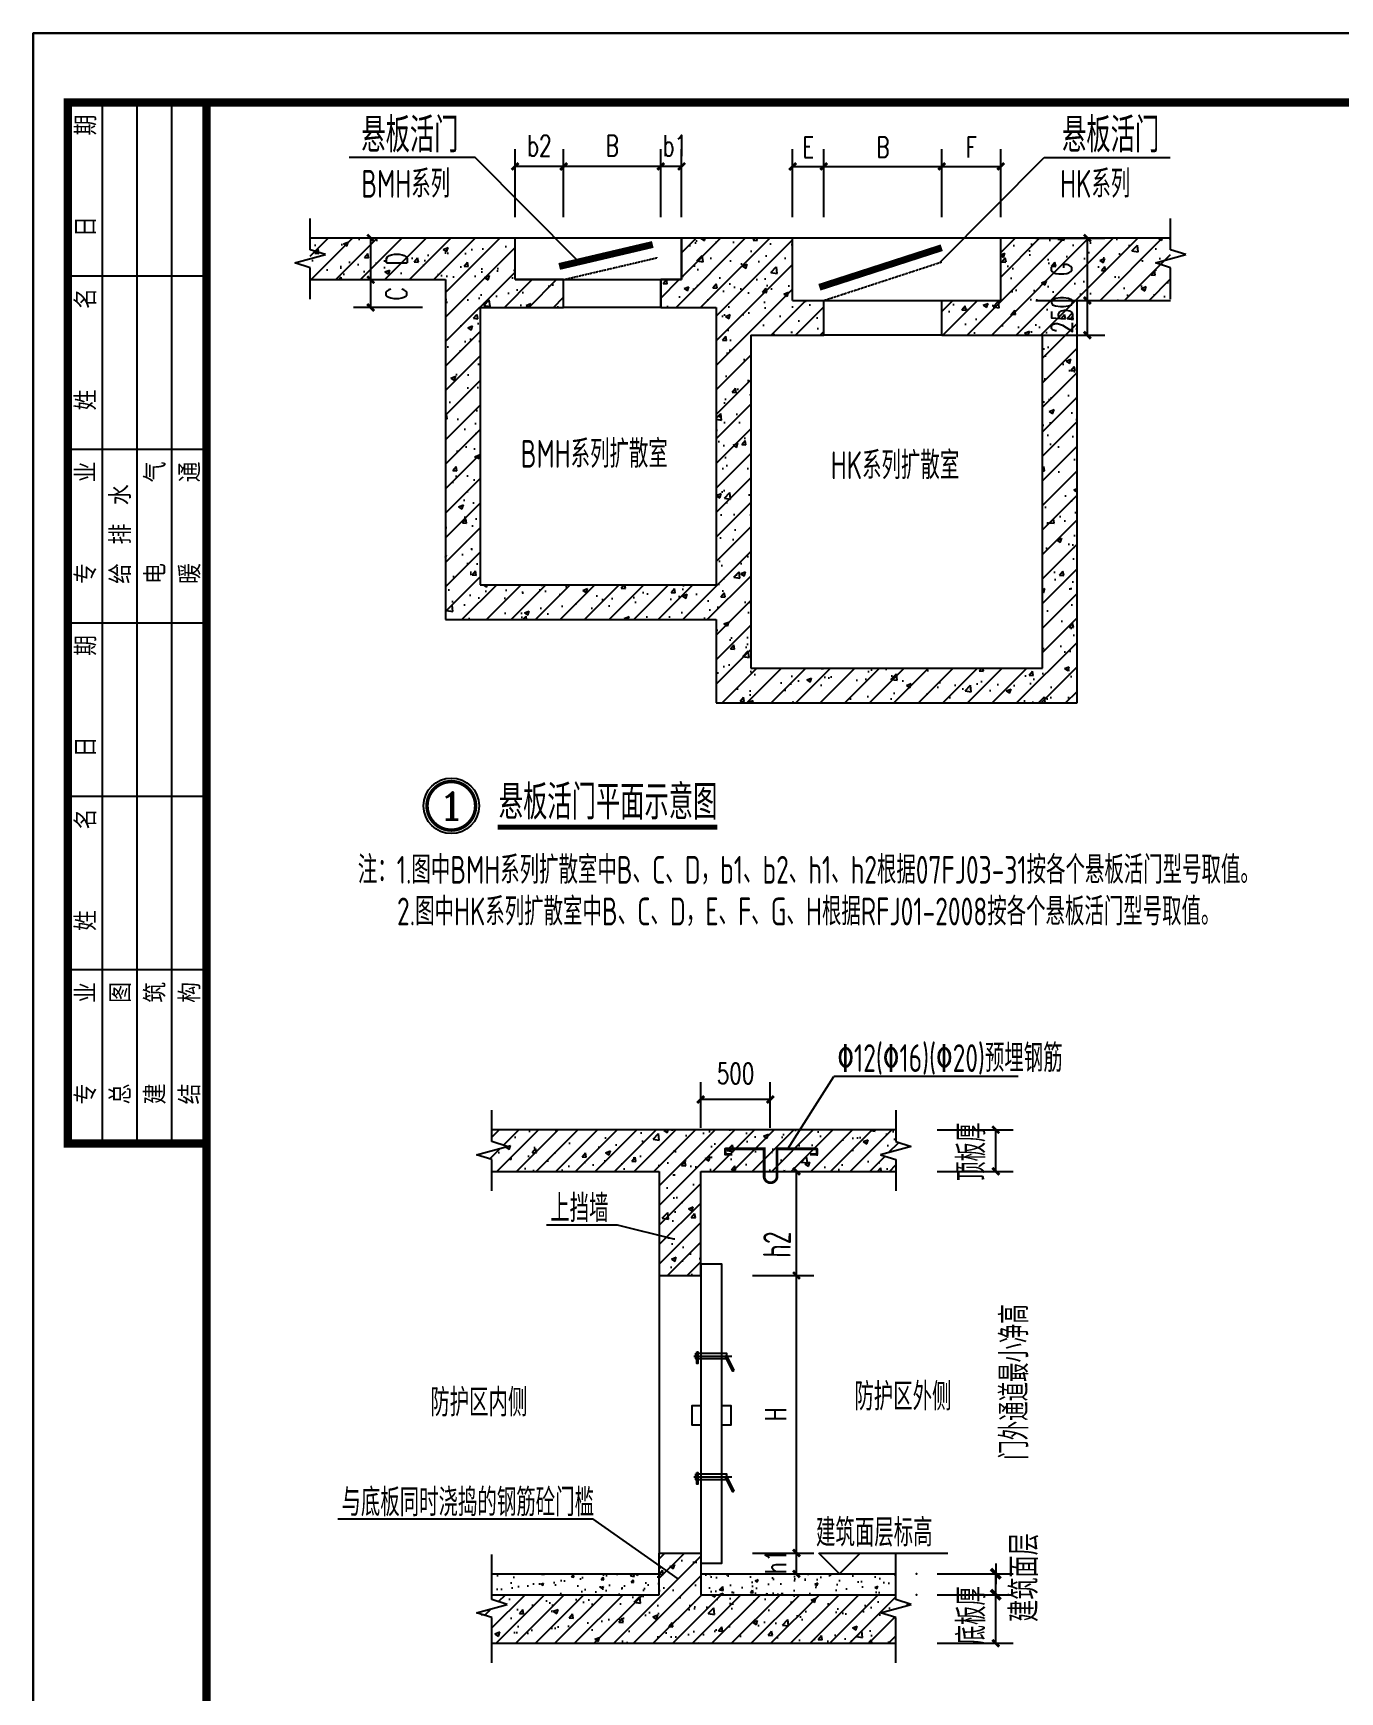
# Model space of a CAD drawing. Extents: x 0 to 2037025, y -2738621 to 0.
# Drawn here: x 958663 to 968078, y -1304707 to -1292756 of the extents above; entities that cross this region are included whole.
import ezdxf
from ezdxf.enums import TextEntityAlignment as Align

# ---------------------------------------------------------------- set-up
doc = ezdxf.new("R2010")
doc.units = 0
doc.header["$LTSCALE"] = 10
doc.header["$MEASUREMENT"] = 0
doc.linetypes.add('DASH', pattern=[0.35, 0.25, -0.1])
for name, color, linetype in [('bh', 8, 'Continuous'), ('OTHER', 7, 'Continuous'), ('PUB_DIM', 3, 'Continuous'), ('PUB_TEXT', 7, 'Continuous'), ('PUB_TITLE', 4, 'Continuous'), ('WALL', 4, 'Continuous'), ('WINDOW', 2, 'Continuous'), ('图框', 142, 'Continuous'), ('填充', 252, 'Continuous'), ('批量导出图层', 1, 'Continuous'), ('文字', 3, 'Continuous'), ('细线', 4, 'Continuous')]:
    doc.layers.add(name, color=color, linetype=linetype)
doc.styles.add('_HZTXT', font='TSSDENG.shx', dxfattribs={"width": 0.8, "bigfont": 'HZTXT.shx'})
doc.styles.add('_TCH_DIM_T3', font='simplex_.ttf', dxfattribs={"width": 0.705882, "bigfont": 'GBCBIG'})
doc.styles.add('_TCH_LABEL', font='COMPLEX', dxfattribs={"bigfont": 'GBCBIG'})
doc.styles.add('DIM_FONT', font='SIMPLEX', dxfattribs={"width": 0.7, "bigfont": 'GBCBIG'})
doc.styles.add('HZTXT', font='txt.shx', dxfattribs={"width": 0.7, "bigfont": 'hztxt.shx'})
doc.styles.add('TSSD_REIN', font='Tssdeng.shx', dxfattribs={"width": 0.7, "bigfont": 'hztxt.shx'})
doc.dimstyles.new('_TCH_ARCH&&50', dxfattribs={"dimtxt": 148.75, "dimasz": 50, "dimexe": 125, "dimexo": 150, "dimgap": 63.125, "dimtad": 1, "dimdec": 0, "dimzin": 0, "dimdsep": 46, "dimtxsty": '_TCH_DIM_T3', "dimblk": 'ARCHTICK', "dimcen": 0.09, "dimclrt": 7, "dimazin": 2, "dimtfac": 1, "dimtdec": 0, "dimtix": 1, "dimtmove": 2, "dimatfit": 3, "dimfxl": 0, "dimtolj": 1, "dimtzin": 0, "dimarcsym": 0})
doc.dimstyles.new('DIMN50', dxfattribs={"dimscale": 0.5, "dimtxt": 300, "dimasz": 100, "dimexe": 250, "dimexo": 300, "dimgap": 150, "dimtad": 1, "dimdec": 0, "dimzin": 0, "dimdsep": 46, "dimtxsty": 'DIM_FONT', "dimblk": 'ARCHTICK', "dimcen": 0.09, "dimclrt": 7, "dimazin": 2, "dimtfac": 1, "dimtdec": 0, "dimtix": 1, "dimtmove": 2, "dimatfit": 3, "dimfxl": 0, "dimtolj": 1, "dimtzin": 0, "dimarcsym": 0})

# ---------------------------------------------------------------- blocks, each defined once
blk = doc.blocks.new('_ArchTick')
at = {"color": 0, "linetype": 'ByBlock', "const_width": 0.4}
blk.add_lwpolyline([(-0.5, -0.5), (0.5, 0.5)], dxfattribs=at)
blk = doc.blocks.new('*D255')
at = {"layer": 'Defpoints', "color": 0, "transparency": 16777216}
for p in [(962485, -1293716), (962485, -1294232), (963185, -1294232)]:
    blk.add_point(p, dxfattribs=at)
at = {"layer": 'PUB_DIM', "color": 0, "lineweight": -2, "transparency": 16777216}
for p, q in [((962485, -1294082), (962485, -1293591)), ((963185, -1294082), (963185, -1293591)), ((963185, -1293716), (962485, -1293716))]:
    blk.add_line(p, q, dxfattribs=at)
at = {"layer": 'PUB_DIM', "color": 0, "lineweight": -2, "transparency": 16777216, "xscale": 50, "yscale": 50, "zscale": 50}
for p, rotation in [((962485, -1293716), 179.999999999981), ((963185, -1293716), 359.999999999981)]:
    blk.add_blockref('_ArchTick', p, dxfattribs=dict(at, rotation=rotation))
at = {"layer": 'PUB_DIM', "color": 7, "transparency": 16777216, "insert": (962835, -1293566), "char_height": 150, "attachment_point": 5, "style": 'DIM_FONT'}
blk.add_mtext('\\A1;B', dxfattribs=at)
blk = doc.blocks.new('*D256')
at = {"layer": 'Defpoints', "color": 0, "transparency": 16777216}
for p in [(962135, -1293716), (962135, -1294232), (962485, -1294232)]:
    blk.add_point(p, dxfattribs=at)
at = {"layer": 'PUB_DIM', "color": 0, "lineweight": -2, "transparency": 16777216}
for p, q in [((962135, -1294082), (962135, -1293591)), ((962485, -1294082), (962485, -1293591)), ((962485, -1293716), (962135, -1293716))]:
    blk.add_line(p, q, dxfattribs=at)
at = {"layer": 'PUB_DIM', "color": 0, "lineweight": -2, "transparency": 16777216, "xscale": 50, "yscale": 50, "zscale": 50}
for p, rotation in [((962135, -1293716), 179.9999999999619), ((962485, -1293716), 359.9999999999619)]:
    blk.add_blockref('_ArchTick', p, dxfattribs=dict(at, rotation=rotation))
at = {"layer": 'PUB_DIM', "color": 7, "transparency": 16777216, "insert": (962310, -1293566), "char_height": 150, "attachment_point": 5, "style": 'DIM_FONT'}
blk.add_mtext('\\A1;b2', dxfattribs=at)
blk = doc.blocks.new('*D245')
at = {"layer": 'Defpoints', "color": 0, "transparency": 16777216}
for p in [(963185, -1293716), (963185, -1294232), (963335, -1294232)]:
    blk.add_point(p, dxfattribs=at)
at = {"layer": 'PUB_DIM', "color": 0, "lineweight": -2, "transparency": 16777216}
for p, q in [((963185, -1294082), (963185, -1293591)), ((963335, -1294082), (963335, -1293591)), ((963335, -1293716), (963185, -1293716))]:
    blk.add_line(p, q, dxfattribs=at)
at = {"layer": 'PUB_DIM', "color": 0, "lineweight": -2, "transparency": 16777216, "xscale": 50, "yscale": 50, "zscale": 50, "rotation": 180}
blk.add_blockref('_ArchTick', (963185, -1293716), dxfattribs=at)
at = {"layer": 'PUB_DIM', "color": 0, "lineweight": -2, "transparency": 16777216, "xscale": 50, "yscale": 50, "zscale": 50}
blk.add_blockref('_ArchTick', (963335, -1293716), dxfattribs=at)
at = {"layer": 'PUB_DIM', "color": 7, "transparency": 16777216, "insert": (963286, -1293566), "char_height": 150, "attachment_point": 5, "style": 'DIM_FONT'}
blk.add_mtext('\\A1;b1', dxfattribs=at)
blk = doc.blocks.new('*D246')
at = {"layer": 'Defpoints', "color": 0, "transparency": 16777216}
for p in [(961095, -1294232), (961617, -1294232), (961617, -1294532)]:
    blk.add_point(p, dxfattribs=at)
at = {"layer": 'PUB_DIM', "color": 0, "lineweight": -2, "transparency": 16777216}
for p, q in [((961467, -1294232), (960970, -1294232)), ((961095, -1294532), (961095, -1294232)), ((961467, -1294532), (960970, -1294532))]:
    blk.add_line(p, q, dxfattribs=at)
at = {"layer": 'PUB_DIM', "color": 0, "lineweight": -2, "transparency": 16777216, "xscale": 50, "yscale": 50, "zscale": 50}
for p, rotation in [((961095, -1294232), 90), ((961095, -1294532), 270)]:
    blk.add_blockref('_ArchTick', p, dxfattribs=dict(at, rotation=rotation))
at = {"layer": 'PUB_DIM', "color": 7, "transparency": 16777216, "insert": (961283, -1294382), "char_height": 150, "attachment_point": 5, "rotation": 90, "style": 'DIM_FONT'}
blk.add_mtext('\\A1;D', dxfattribs=at)
blk = doc.blocks.new('*D247')
at = {"layer": 'Defpoints', "color": 0, "transparency": 16777216}
for p in [(961095, -1294532), (961617, -1294532), (961617, -1294732)]:
    blk.add_point(p, dxfattribs=at)
at = {"layer": 'PUB_DIM', "color": 0, "lineweight": -2, "transparency": 16777216}
for p, q in [((961467, -1294532), (960970, -1294532)), ((961095, -1294732), (961095, -1294532)), ((961467, -1294732), (960970, -1294732))]:
    blk.add_line(p, q, dxfattribs=at)
at = {"layer": 'PUB_DIM', "color": 0, "lineweight": -2, "transparency": 16777216, "xscale": 50, "yscale": 50, "zscale": 50}
for p, rotation in [((961095, -1294532), 90), ((961095, -1294732), 270)]:
    blk.add_blockref('_ArchTick', p, dxfattribs=dict(at, rotation=rotation))
at = {"layer": 'PUB_DIM', "color": 7, "transparency": 16777216, "insert": (961279, -1294634), "char_height": 150, "attachment_point": 5, "rotation": 90, "style": 'DIM_FONT'}
blk.add_mtext('\\A1;C', dxfattribs=at)
blk = doc.blocks.new('*D248')
at = {"layer": 'Defpoints', "color": 0, "transparency": 16777216}
for p in [(965737, -1294232), (966259, -1294232), (965737, -1294682)]:
    blk.add_point(p, dxfattribs=at)
at = {"layer": 'PUB_DIM', "color": 0, "lineweight": -2, "transparency": 16777216}
for p, q in [((965887, -1294232), (966384, -1294232)), ((966259, -1294682), (966259, -1294232)), ((965887, -1294682), (966384, -1294682))]:
    blk.add_line(p, q, dxfattribs=at)
at = {"layer": 'PUB_DIM', "color": 0, "lineweight": -2, "transparency": 16777216, "xscale": 50, "yscale": 50, "zscale": 50}
for p, rotation in [((966259, -1294232), 90), ((966259, -1294682), 270)]:
    blk.add_blockref('_ArchTick', p, dxfattribs=dict(at, rotation=rotation))
at = {"layer": 'PUB_DIM', "color": 7, "transparency": 16777216, "insert": (966072, -1294457), "char_height": 150, "attachment_point": 5, "rotation": 90, "style": 'DIM_FONT'}
blk.add_mtext('\\A1;G', dxfattribs=at)
blk = doc.blocks.new('*D249')
at = {"layer": 'Defpoints', "color": 0, "transparency": 16777216}
for p in [(965737, -1294682), (966259, -1294682), (965737, -1294932)]:
    blk.add_point(p, dxfattribs=at)
at = {"layer": 'PUB_DIM', "color": 0, "lineweight": -2, "transparency": 16777216}
for p, q in [((965887, -1294682), (966384, -1294682)), ((966259, -1294932), (966259, -1294682)), ((965887, -1294932), (966384, -1294932))]:
    blk.add_line(p, q, dxfattribs=at)
at = {"layer": 'PUB_DIM', "color": 0, "lineweight": -2, "transparency": 16777216, "xscale": 50, "yscale": 50, "zscale": 50}
for p, rotation in [((966259, -1294682), 90), ((966259, -1294932), 270)]:
    blk.add_blockref('_ArchTick', p, dxfattribs=dict(at, rotation=rotation))
at = {"layer": 'PUB_DIM', "color": 7, "transparency": 16777216, "insert": (966076, -1294784), "char_height": 150, "attachment_point": 5, "rotation": 90, "style": 'DIM_FONT'}
blk.add_mtext('\\A1;250', dxfattribs=at)
blk = doc.blocks.new('*D289')
at = {"layer": 'Defpoints', "color": 0, "transparency": 16777216}
for p in [(965027, -1300657), (965599, -1300657), (965027, -1300957)]:
    blk.add_point(p, dxfattribs=at)
at = {"layer": 'PUB_DIM', "color": 0, "lineweight": -2, "transparency": 16777216}
for p, q in [((965177, -1300657), (965724, -1300657)), ((965599, -1300957), (965599, -1300657)), ((965177, -1300957), (965724, -1300957))]:
    blk.add_line(p, q, dxfattribs=at)
at = {"layer": 'PUB_DIM', "color": 0, "lineweight": -2, "transparency": 16777216, "xscale": 50, "yscale": 50, "zscale": 50}
for p, rotation in [((965599, -1300657), 90), ((965599, -1300957), 270)]:
    blk.add_blockref('_ArchTick', p, dxfattribs=dict(at, rotation=rotation))
at = {"layer": 'PUB_DIM', "color": 7, "transparency": 16777216, "insert": (965412, -1300817), "char_height": 150, "attachment_point": 5, "rotation": 90, "style": 'DIM_FONT'}
blk.add_mtext('\\A1;\\f??|b0|i0|c0|p54; ', dxfattribs=at)
blk = doc.blocks.new('_DIMX')
blk.add_line((-150, 0), (150, 0))
at = {"const_width": 50}
blk.add_lwpolyline([(-70, -70), (70, 70)], dxfattribs=at)
blk = doc.blocks.new('*D286')
at = {"layer": 'Defpoints', "color": 0, "transparency": 16777216}
for p in [(965027, -1304007), (965599, -1304007), (965027, -1304357)]:
    blk.add_point(p, dxfattribs=at)
at = {"layer": 'PUB_DIM', "color": 0, "lineweight": -2, "transparency": 16777216}
for p, q in [((965177, -1304007), (965724, -1304007)), ((965599, -1304357), (965599, -1304007)), ((965177, -1304357), (965724, -1304357))]:
    blk.add_line(p, q, dxfattribs=at)
at = {"layer": 'PUB_DIM', "color": 0, "lineweight": -2, "transparency": 16777216, "xscale": 50, "yscale": 50, "zscale": 50}
for p, rotation in [((965599, -1304007), 90), ((965599, -1304357), 270)]:
    blk.add_blockref('_ArchTick', p, dxfattribs=dict(at, rotation=rotation))
at = {"layer": 'PUB_DIM', "color": 7, "transparency": 16777216, "insert": (965412, -1304217), "char_height": 150, "attachment_point": 5, "rotation": 90, "style": 'DIM_FONT'}
blk.add_mtext('\\A1;\\f??|b0|i0|c0|p54; ', dxfattribs=at)
blk = doc.blocks.new('*D287')
at = {"layer": 'Defpoints', "color": 0, "transparency": 16777216}
for p in [(963473, -1300439), (963473, -1300794), (963974, -1300794)]:
    blk.add_point(p, dxfattribs=at)
at = {"layer": 'PUB_DIM', "color": 0, "lineweight": -2, "transparency": 16777216}
for p, q in [((963473, -1300644), (963473, -1300314)), ((963974, -1300644), (963974, -1300314)), ((963974, -1300439), (963473, -1300439))]:
    blk.add_line(p, q, dxfattribs=at)
at = {"layer": 'PUB_DIM', "color": 0, "lineweight": -2, "transparency": 16777216, "xscale": 50, "yscale": 50, "zscale": 50, "rotation": 180}
blk.add_blockref('_ArchTick', (963473, -1300439), dxfattribs=at)
at = {"layer": 'PUB_DIM', "color": 0, "lineweight": -2, "transparency": 16777216, "xscale": 50, "yscale": 50, "zscale": 50}
blk.add_blockref('_ArchTick', (963974, -1300439), dxfattribs=at)
at = {"layer": 'PUB_DIM', "color": 7, "transparency": 16777216, "insert": (963724, -1300252), "char_height": 150, "attachment_point": 5, "style": 'DIM_FONT'}
blk.add_mtext('\\A1;500', dxfattribs=at)
blk = doc.blocks.new('*D276')
at = {"layer": 'Defpoints', "color": 0, "transparency": 16777216}
for p in [(963695, -1300957), (964163, -1300957), (963695, -1301707)]:
    blk.add_point(p, dxfattribs=at)
at = {"layer": 'PUB_DIM', "color": 0, "lineweight": -2, "transparency": 16777216}
for p, q in [((963845, -1300957), (964288, -1300957)), ((964163, -1301707), (964163, -1300957)), ((963845, -1301707), (964288, -1301707))]:
    blk.add_line(p, q, dxfattribs=at)
at = {"layer": 'PUB_DIM', "color": 0, "lineweight": -2, "transparency": 16777216, "xscale": 50, "yscale": 50, "zscale": 50}
for p, rotation in [((964163, -1300957), 90), ((964163, -1301707), 270)]:
    blk.add_blockref('_ArchTick', p, dxfattribs=dict(at, rotation=rotation))
blk = doc.blocks.new('*D272')
at = {"layer": 'Defpoints', "color": 0, "transparency": 16777216}
for p in [(963695, -1303707), (964163, -1303707), (963695, -1303857)]:
    blk.add_point(p, dxfattribs=at)
at = {"layer": 'PUB_DIM', "color": 0, "lineweight": -2, "transparency": 16777216}
for p, q in [((963845, -1303707), (964288, -1303707)), ((964163, -1303857), (964163, -1303707)), ((963845, -1303857), (964288, -1303857))]:
    blk.add_line(p, q, dxfattribs=at)
at = {"layer": 'PUB_DIM', "color": 0, "lineweight": -2, "transparency": 16777216, "xscale": 50, "yscale": 50, "zscale": 50}
for p, rotation in [((964163, -1303707), 90), ((964163, -1303857), 270)]:
    blk.add_blockref('_ArchTick', p, dxfattribs=dict(at, rotation=rotation))
at = {"layer": 'PUB_DIM', "color": 7, "transparency": 16777216, "insert": (964013, -1303769), "char_height": 150, "attachment_point": 5, "rotation": 90, "style": 'DIM_FONT'}
blk.add_mtext('\\A1;h1', dxfattribs=at)
blk = doc.blocks.new('*D273')
at = {"layer": 'Defpoints', "color": 0, "transparency": 16777216}
for p in [(963695, -1301707), (964163, -1301707), (963695, -1303707)]:
    blk.add_point(p, dxfattribs=at)
at = {"layer": 'PUB_DIM', "color": 0, "lineweight": -2, "transparency": 16777216}
for p, q in [((963845, -1301707), (964288, -1301707)), ((964163, -1303707), (964163, -1301707)), ((963845, -1303707), (964288, -1303707))]:
    blk.add_line(p, q, dxfattribs=at)
at = {"layer": 'PUB_DIM', "color": 0, "lineweight": -2, "transparency": 16777216, "xscale": 50, "yscale": 50, "zscale": 50}
for p, rotation in [((964163, -1301707), 90), ((964163, -1303707), 270)]:
    blk.add_blockref('_ArchTick', p, dxfattribs=dict(at, rotation=rotation))
at = {"layer": 'PUB_DIM', "color": 7, "transparency": 16777216, "insert": (964013, -1302707), "char_height": 150, "attachment_point": 5, "rotation": 90, "style": 'DIM_FONT'}
blk.add_mtext('\\A1;H', dxfattribs=at)
blk = doc.blocks.new('图框A2')
at = {"layer": '图框'}
for p, q in [((1000, 26000), (1000, 41000)), ((1500, 26000), (1500, 41000)), ((2000, 26000), (2000, 41000)), ((2500, 38500), (500, 38500)), ((2500, 36000), (500, 36000)), ((2500, 33500), (500, 33500)), ((2500, 31000), (500, 31000)), ((2500, 28500), (500, 28500))]:
    blk.add_line(p, q, dxfattribs=at)
blk.add_lwpolyline([(0, 0), (59400, 0), (59400, 42000), (0, 42000)], close=True, dxfattribs=at)
at = {"layer": '图框', "const_width": 120}
blk.add_lwpolyline([(2500, 41000), (500, 41000), (500, 26000), (2500, 26000)], dxfattribs=at)
blk.add_lwpolyline([(2500, 1000), (58400, 1000), (58400, 41000), (2500, 41000)], close=True, dxfattribs=at)
at = {"layer": '图框', "style": 'HZTXT'}
for s, p in [('日    期', (911, 39064)), ('姓    名', (911, 36564)), ('专    业', (911, 34064)), ('电    气', (1911, 34064)), ('暖    通', (2411, 34064)), ('给 排 水', (1411, 34064)), ('日    期', (911, 31564)), ('姓    名', (911, 29064)), ('专    业', (911, 26564)), ('总    图', (1411, 26564)), ('建    筑', (1911, 26564)), ('结    构', (2411, 26564))]:
    blk.add_text(s, height=300, rotation=90, dxfattribs=at).set_placement(p)
blk = doc.blocks.new('*D355')
at = {"layer": 'Defpoints', "color": 0, "transparency": 16777216}
for p in [(964360, -1293716), (964135, -1294232), (964360, -1294232)]:
    blk.add_point(p, dxfattribs=at)
at = {"layer": 'PUB_DIM', "color": 0, "lineweight": -2, "transparency": 16777216}
for p, q in [((964135, -1294082), (964135, -1293591)), ((964360, -1294082), (964360, -1293591)), ((964135, -1293716), (964360, -1293716))]:
    blk.add_line(p, q, dxfattribs=at)
at = {"layer": 'PUB_DIM', "color": 0, "lineweight": -2, "transparency": 16777216, "xscale": 50, "yscale": 50, "zscale": 50, "rotation": 180}
blk.add_blockref('_ArchTick', (964135, -1293716), dxfattribs=at)
at = {"layer": 'PUB_DIM', "color": 0, "lineweight": -2, "transparency": 16777216, "xscale": 50, "yscale": 50, "zscale": 50}
blk.add_blockref('_ArchTick', (964360, -1293716), dxfattribs=at)
at = {"layer": 'PUB_DIM', "color": 7, "transparency": 16777216, "insert": (964247, -1293577), "char_height": 148.8, "attachment_point": 5, "style": '_TCH_DIM_T3'}
blk.add_mtext('\\A1;E', dxfattribs=at)
blk = doc.blocks.new('*D356')
at = {"layer": 'Defpoints', "color": 0, "transparency": 16777216}
for p in [(965210, -1293716), (964360, -1294232), (965210, -1294232)]:
    blk.add_point(p, dxfattribs=at)
at = {"layer": 'PUB_DIM', "color": 0, "lineweight": -2, "transparency": 16777216}
for p, q in [((964360, -1294082), (964360, -1293591)), ((965210, -1294082), (965210, -1293591)), ((964360, -1293716), (965210, -1293716))]:
    blk.add_line(p, q, dxfattribs=at)
at = {"layer": 'PUB_DIM', "color": 0, "lineweight": -2, "transparency": 16777216, "xscale": 50, "yscale": 50, "zscale": 50, "rotation": 180}
blk.add_blockref('_ArchTick', (964360, -1293716), dxfattribs=at)
at = {"layer": 'PUB_DIM', "color": 0, "lineweight": -2, "transparency": 16777216, "xscale": 50, "yscale": 50, "zscale": 50}
blk.add_blockref('_ArchTick', (965210, -1293716), dxfattribs=at)
at = {"layer": 'PUB_DIM', "color": 7, "transparency": 16777216, "insert": (964785, -1293577), "char_height": 148.8, "attachment_point": 5, "style": '_TCH_DIM_T3'}
blk.add_mtext('\\A1;B', dxfattribs=at)
blk = doc.blocks.new('*D357')
at = {"layer": 'Defpoints', "color": 0, "transparency": 16777216}
for p in [(965635, -1293716), (965210, -1294232), (965635, -1294232)]:
    blk.add_point(p, dxfattribs=at)
at = {"layer": 'PUB_DIM', "color": 0, "lineweight": -2, "transparency": 16777216}
for p, q in [((965210, -1294082), (965210, -1293591)), ((965635, -1294082), (965635, -1293591)), ((965210, -1293716), (965635, -1293716))]:
    blk.add_line(p, q, dxfattribs=at)
at = {"layer": 'PUB_DIM', "color": 0, "lineweight": -2, "transparency": 16777216, "xscale": 50, "yscale": 50, "zscale": 50, "rotation": 180}
blk.add_blockref('_ArchTick', (965210, -1293716), dxfattribs=at)
at = {"layer": 'PUB_DIM', "color": 0, "lineweight": -2, "transparency": 16777216, "xscale": 50, "yscale": 50, "zscale": 50}
blk.add_blockref('_ArchTick', (965635, -1293716), dxfattribs=at)
at = {"layer": 'PUB_DIM', "color": 7, "transparency": 16777216, "insert": (965422, -1293578), "char_height": 148.8, "attachment_point": 5, "style": '_TCH_DIM_T3'}
blk.add_mtext('\\A1;F', dxfattribs=at)

msp = doc.modelspace()

# ---------------------------------------------------------------- hatches: boundary and pattern name
at = {"layer": 'bh'}
h = msp.add_hatch(dxfattribs=at)
h.set_pattern_fill('钢筋混凝土', color=256, scale=50, style=0)
h.set_pattern_definition([(45, (835386.27, -1441378.98), (-88.38835, 88.38835), []), (50, (835386.27, -1441378.98), (358.6301, -31.37607), [37.5, -412.5]), (355, (835386.27, -1441378.98), (-69.3757, 376.0961), [30, -330]), (100.4514, (835416.16, -1441381.6), (289.2547, 344.7198), [31.8701, -350.57106]), (46.1842, (835386.27, -1441278.98), (533.6205, -82.7595), [56.25, -618.75]), (96.6356, (835430.74, -1441285.87), (467.3314, 487.059), [47.8051, -525.8565]), (351.1842, (835386.27, -1441279), (467.331, 487.0593), [45, -495]), (21, (835436.27, -1441303.98), (298.45353, -201.30945), [37.5, -412.5]), (326, (835436.27, -1441303.98), (121.6577, 362.575), [30, -330]), (71.4514, (835461.14, -1441320.75), (420.1113, 161.26525), [31.8701, -350.57106]), (37.5, (835386.27, -1441378.98), (6.07993, 166.44693), [0, -326, 0, -335, 0, -331.25]), (7.5, (835386.27, -1441378.98), (131.53477, 197.20586), [0, -191, 0, -318.5, 0, -126.25]), (327.5, (835274.77, -1441378.98), (266.91122, -11.27744), [0, -125, 0, -390, 0, -517.5]), (317.5, (835224.77, -1441378.98), (291.59308, 50.0525), [0, -162.5, 0, -259, 0, -367.5])])
h.paths.add_polyline_path([(964359.7, -1294681.5), (964134.7, -1294681.5), (964134.7, -1294231.5), (963334.7, -1294231.5), (963334.7, -1294531.5), (963184.7, -1294531.5), (963184.7, -1294731.5), (963334.7, -1294731.5), (963584.7, -1294731.5), (963584.7, -1296731.5), (961884.7, -1296731.5), (961884.7, -1294731.5), (962484.7, -1294731.5), (962484.7, -1294531.5), (962134.7, -1294531.5), (962134.7, -1294231.5), (960659.2, -1294231.5), (960659.2, -1294531.5), (961634.7, -1294531.5), (961634.7, -1296981.5), (963584.7, -1296981.5), (963584.7, -1297581.5), (966184.7, -1297581.5), (966184.7, -1294681.5), (966859, -1294681.5), (966859, -1294231.5), (965634.7, -1294231.5), (965634.7, -1294681.5), (965209.7, -1294681.5), (965209.7, -1294931.5), (965934.7, -1294931.5), (965934.7, -1297331.5), (963834.7, -1297331.5), (963834.7, -1294931.5), (964359.7, -1294931.5)])
h = msp.add_hatch(dxfattribs=at)
h.set_pattern_fill('AN31C', color=256, scale=500, style=0)
h.set_pattern_definition([(45, (987954.57, -1289007.2), (-70.71068, 70.71068), []), (50, (987954.57, -1289007.2), (358.63, -31.376), [37.5, -412.5]), (355, (987954.57, -1289007.2), (-69.3757, 376.096), [30, -330]), (100.4514, (987984.45, -1289009.8), (289.2547, 344.7198), [31.87, -350.571]), (46.1842, (987954.57, -1288907.2), (533.6205, -82.7595), [56.25, -618.75]), (96.6356, (987999.04, -1288914.1), (467.331, 487.059), [47.805, -525.8565]), (351.1842, (987954.57, -1288907.2), (467.331, 487.059), [45, -495]), (21, (988004.57, -1288932.2), (298.4535, -201.3094), [37.5, -412.5]), (326, (988004.57, -1288932.2), (121.6577, 362.575), [30, -330]), (71.4514, (988029.44, -1288948.98), (420.1113, 161.2652), [31.87, -350.571]), (37.5, (987954.57, -1289007.2), (6.07993, 166.4469), [0, -326, 0, -335, 0, -331.25]), (7.5, (987954.57, -1289007.2), (131.5348, 197.2059), [0, -191, 0, -318.5, 0, -126.25]), (327.5, (987843.07, -1289007.2), (266.9112, -11.27744), [0, -125, 0, -390, 0, -517.5]), (317.5, (987793.07, -1289007.2), (291.593, 50.0525), [0, -162.5, 0, -259, 0, -367.5])])
h.paths.add_polyline_path([(963929.9, -1300794.5), (963653.9, -1300794.5, 0.4142136), (963649.9, -1300798.5), (963649.9, -1300834.8), (963653.9, -1300834.8, -0.4142136), (963649.9, -1300830.8), (963649.9, -1300794.5), (963929.9, -1300794.5), (963929.9, -1300956.8), (964023.3, -1300956.8), (964023.3, -1300794.5), (964310.1, -1300794.5), (964310.1, -1300834.8), (964306.1, -1300834.8, 0.4142136), (964310.1, -1300830.8), (964310.1, -1300798.5, 0.4142136), (964306.1, -1300794.5), (964023.3, -1300794.5), (964023.3, -1300956.8), (964879.1, -1300956.8), (964879.1, -1300871.8), (964769.1, -1300836.8), (964989.1, -1300776.8), (964879.1, -1300741.8), (964879.1, -1300656.8), (961967.7, -1300656.8), (961967.7, -1300741.8), (962077.7, -1300776.8), (961857.7, -1300836.8), (961967.7, -1300871.8), (961967.7, -1300956.8), (963173.2, -1300956.8), (963173.2, -1301702.8, 0.4142136), (963177.2, -1301706.8), (963473.3, -1301706.8), (963473.3, -1300956.8), (963929.9, -1300956.8)])
h.paths.add_polyline_path([(964879.1, -1304171.8), (964769.1, -1304136.8), (964989.1, -1304076.8), (964879.1, -1304041.8), (964879.1, -1304006.8), (963473.3, -1304006.8), (963473.3, -1303706.8), (963173.2, -1303706.8), (963173.2, -1304006.8), (961967.7, -1304006.8), (961967.7, -1304041.8), (962077.7, -1304076.8), (961857.7, -1304136.8), (961967.7, -1304171.8), (961967.7, -1304356.8), (964879.1, -1304356.8)])
h = msp.add_hatch(dxfattribs=at)
h.set_pattern_fill('AN33C', color=256, scale=300, style=0)
h.set_pattern_definition([(50, (987954.57, -1289007.2), (215.1781, -18.8256), [22.5, -247.5]), (355, (987954.57, -1289007.2), (-41.6254, 225.6576), [18, -198]), (100.4514, (987972.5, -1289008.77), (173.5528, 206.8319), [19.122, -210.3426]), (46.1842, (987954.57, -1288947.2), (320.1723, -49.6557), [33.75, -371.25]), (96.6356, (987981.25, -1288951.34), (280.3988, 292.2354), [28.683, -315.514]), (351.1842, (987954.57, -1288947.2), (280.3986, 292.2356), [27, -297]), (21, (987984.57, -1288962.2), (179.0721, -120.7857), [22.5, -247.5]), (326, (987984.57, -1288962.2), (72.9946, 217.545), [18, -198]), (71.4514, (987999.5, -1288972.27), (252.0668, 96.7591), [19.122, -210.3426]), (37.5, (987954.57, -1289007.2), (3.64796, 99.86816), [0, -195.6, 0, -201, 0, -198.75]), (7.5, (987954.57, -1289007.2), (78.92086, 118.3235), [0, -114.6, 0, -191.1, 0, -75.75]), (327.5, (987887.67, -1289007.2), (160.14673, -6.76646), [0, -75, 0, -234, 0, -310.5]), (317.5, (987857.67, -1289007.2), (174.95585, 30.0315), [0, -97.5, 0, -155.4, 0, -220.5])])
h.paths.add_polyline_path([(961967.7, -1303856.8), (961967.7, -1304006.8), (963173.2, -1304006.8), (963173.2, -1303856.8)])
h.paths.add_polyline_path([(964879.1, -1304006.8), (964879.1, -1303856.8), (963473.3, -1303856.8), (963473.3, -1304006.8)])

# ---------------------------------------------------------------- linework, layer by layer
at = {"layer": 'OTHER'}
for p, q in [((960659.2, -1294316.5), (960659.2, -1294091.5)), ((966859, -1294316.5), (966859, -1294091.5)), ((960549.2, -1294411.5), (960769.2, -1294351.5)), ((960659.2, -1294446.5), (960549.2, -1294411.5)), ((960769.2, -1294351.5), (960659.2, -1294316.5)), ((966749, -1294411.5), (966969, -1294351.5)), ((966859, -1294446.5), (966749, -1294411.5)), ((966969, -1294351.5), (966859, -1294316.5)), ((960659.2, -1294671.5), (960659.2, -1294446.5)), ((966859, -1294671.5), (966859, -1294446.5)), ((961967.7, -1300741.8, 700), (961967.7, -1300516.8, 700)), ((964879.1, -1300516.8, 700), (964879.1, -1300741.8, 700)), ((962077.7, -1300776.8, 700), (961967.7, -1300741.8, 700)), ((964879.1, -1300741.8, 700), (964989.1, -1300776.8, 700)), ((961857.7, -1300836.8, 700), (962077.7, -1300776.8, 700)), ((961967.7, -1300871.8, 700), (961857.7, -1300836.8, 700)), ((961967.7, -1301096.8, 700), (961967.7, -1300871.8, 700)), ((964989.1, -1300776.8, 700), (964769.1, -1300836.8, 700)), ((964769.1, -1300836.8, 700), (964879.1, -1300871.8, 700)), ((964879.1, -1300871.8, 700), (964879.1, -1301096.8, 700)), ((963173.2, -1301706.8, 700), (963173.2, -1303706.8, 700)), ((963423.2, -1302287.7), (963696, -1302287.7)), ((963423.2, -1303157.4), (963696, -1303157.4)), ((961967.7, -1304041.8, 700), (961967.7, -1303716.8, 700)), ((964879.1, -1304041.8, 700), (964879.1, -1303716.8, 700)), ((961967.7, -1303856.8, 700), (963173.2, -1303856.8, 700)), ((963473.3, -1303856.8, 700), (964879.1, -1303856.8, 700)), ((961857.7, -1304136.8, 700), (962077.7, -1304076.8, 700)), ((962077.7, -1304076.8, 700), (961967.7, -1304041.8, 700)), ((964769.1, -1304136.8, 700), (964989.1, -1304076.8, 700)), ((964989.1, -1304076.8, 700), (964879.1, -1304041.8, 700)), ((961967.7, -1304171.8, 700), (961857.7, -1304136.8, 700)), ((961967.7, -1304496.8, 700), (961967.7, -1304171.8, 700)), ((964879.1, -1304171.8, 700), (964769.1, -1304136.8, 700)), ((964879.1, -1304496.8, 700), (964879.1, -1304171.8, 700))]:
    msp.add_line(p, q, dxfattribs=at)
at = {"layer": 'OTHER', "elevation": 700}
msp.add_lwpolyline([(963474.4, -1301625.7), (963474.4, -1303779.1), (963624.4, -1303779.1), (963624.4, -1301625.7)], close=True, dxfattribs=at)
at = {"layer": 'OTHER'}
for points in [[(963437, -1302267.6), (963658, -1302267.6), (963658, -1302308.5), (963437, -1302308.5)], [(963446, -1302256.3), (963451.5, -1302256.3), (963451.5, -1302341.2), (963446, -1302341.2)], [(963711.8, -1302391), (963703.3, -1302395.2), (963649.6, -1302287.7), (963658.1, -1302283.5)], [(963437, -1303137.3), (963658, -1303137.3), (963658, -1303178.2), (963437, -1303178.2)], [(963446, -1303126), (963451.5, -1303126), (963451.5, -1303210.9), (963446, -1303210.9)], [(963711.8, -1303260.7), (963703.3, -1303265), (963649.6, -1303157.4), (963658.1, -1303153.2)]]:
    msp.add_lwpolyline(points, close=True, dxfattribs=at)
for points in [[(963474.4, -1302786), (963410.1, -1302786), (963410.1, -1302644.5), (963474.4, -1302644.5)], [(963624.4, -1302644.5), (963690.6, -1302644.5), (963690.6, -1302786), (963624.4, -1302786)]]:
    msp.add_lwpolyline(points, dxfattribs=at)
at = {"layer": 'PUB_DIM'}
for p, q in [((964472.9, -1303856.8), (964322.9, -1303706.8)), ((964322.9, -1303706.8), (964622.9, -1303706.8)), ((964472.9, -1303706.8), (965252.9, -1303706.8)), ((964622.9, -1303706.8), (964472.9, -1303856.8)), ((965176.6, -1303856.8, 700), (965723.8, -1303856.8, 700)), ((965598.8, -1303856.3, 700), (965598.8, -1303855.8, 700)), ((965598.8, -1304006.8, 700), (965598.8, -1303856.8, 700)), ((965598.8, -1304006.8, 700), (965598.8, -1303856.8, 700)), ((965176.6, -1304006.8, 700), (965723.8, -1304006.8, 700)), ((965598.8, -1304007.3, 700), (965598.8, -1304007.8, 700))]:
    msp.add_line(p, q, dxfattribs=at)
at = {"layer": 'PUB_DIM', "const_width": 25}
msp.add_lwpolyline([(961850.8, -1298323, 1), (961500.8, -1298323, 1)], format="xyb", close=True, dxfattribs=at)
at = {"layer": 'PUB_DIM'}
msp.add_circle((961675.8, -1298323), 200, dxfattribs=at)
for p in [(965026.6, -1303856.8, 0), (965598.8, -1303856.8, 700), (965026.6, -1304006.8)]:
    msp.add_point(p, dxfattribs=at)
at = {"layer": 'PUB_TITLE'}
msp.add_lwpolyline([(958662.7, -1313755.8), (988362.7, -1313755.8), (988362.7, -1292755.8), (958662.7, -1292755.8)], close=True, dxfattribs=at)
at = {"layer": 'PUB_TITLE', "const_width": 50}
msp.add_lwpolyline([(959912.7, -1313255.8), (987862.7, -1313255.8), (987862.7, -1293255.8), (959912.7, -1293255.8)], close=True, dxfattribs=at)
at = {"layer": 'WALL'}
for p, q in [((960659.2, -1294231.5), (962134.7, -1294231.5)), ((962134.7, -1294531.5), (962134.7, -1294231.5)), ((963334.7, -1294531.5), (963334.7, -1294231.5)), ((963334.7, -1294231.5), (963334.7, -1294531.5)), ((963334.7, -1294231.5), (964134.7, -1294231.5)), ((964134.7, -1294681.5), (964134.7, -1294231.5)), ((965634.7, -1294231.5), (966859, -1294231.5)), ((965634.7, -1294681.5), (965634.7, -1294231.5)), ((960659.2, -1294531.5), (961634.7, -1294531.5)), ((961634.7, -1294531.5), (961634.7, -1296981.5)), ((962134.7, -1294531.5), (962484.7, -1294531.5)), ((962484.7, -1294531.5), (962134.7, -1294531.5)), ((962484.7, -1294731.5), (962484.7, -1294531.5)), ((962484.7, -1294731.5), (962484.7, -1294531.5)), ((963184.7, -1294731.5), (963184.7, -1294531.5)), ((963334.7, -1294531.5), (963184.7, -1294531.5)), ((963184.7, -1294531.5), (963184.7, -1294731.5)), ((963184.7, -1294531.5), (963334.7, -1294531.5)), ((961884.7, -1294731.5), (961884.7, -1296731.5)), ((961884.7, -1294731.5), (962484.7, -1294731.5)), ((962134.7, -1294731.5), (962484.7, -1294731.5)), ((962134.7, -1294731.5), (962484.7, -1294731.5)), ((963184.7, -1294731.5), (963334.7, -1294731.5)), ((963184.7, -1294731.5), (963334.7, -1294731.5)), ((963334.7, -1294731.5), (963584.7, -1294731.5)), ((963584.7, -1294731.5), (963584.7, -1296731.5)), ((964134.7, -1294681.5), (964359.7, -1294681.5)), ((964359.7, -1294931.5), (964359.7, -1294681.5)), ((965209.7, -1294681.5), (965634.7, -1294681.5)), ((965209.7, -1294931.5), (965209.7, -1294681.5)), ((966184.7, -1294681.5), (966859, -1294681.5)), ((966184.7, -1297581.5), (966184.7, -1294681.5)), ((963834.7, -1294931.5), (963834.7, -1297331.5)), ((963834.7, -1294931.5), (964359.7, -1294931.5)), ((965209.7, -1294931.5), (965934.7, -1294931.5)), ((965934.7, -1297331.5), (965934.7, -1294931.5)), ((961884.7, -1296731.5), (963584.7, -1296731.5)), ((961634.7, -1296981.5), (963584.7, -1296981.5)), ((963584.7, -1296981.5), (963584.7, -1297581.5)), ((963834.7, -1297331.5), (965934.7, -1297331.5)), ((963584.7, -1297581.5), (966184.7, -1297581.5)), ((964879.1, -1300656.8, 700), (961967.7, -1300656.8, 700)), ((961967.7, -1300956.8, 700), (963173.2, -1300956.8, 700)), ((963173.2, -1300956.8, 700), (963173.2, -1301702.8, 700)), ((963473.3, -1301706.8, 700), (963473.3, -1300956.8, 700)), ((963473.3, -1300956.8, 700), (964879.1, -1300956.8, 700)), ((963177.2, -1301706.8, 700), (963473.3, -1301706.8, 700)), ((963173.2, -1303706.8, 700), (963473.3, -1303706.8, 840)), ((963173.2, -1304006.8, 700), (963173.2, -1303706.8, 700)), ((963173.2, -1303706.8, 700), (963473.3, -1303706.8, 700)), ((963473.3, -1303706.8, 700), (963473.3, -1304006.8, 700)), ((961967.7, -1304006.8, 700), (963173.2, -1304006.8, 700)), ((963473.3, -1304006.8, 700), (964879.1, -1304006.8, 700)), ((963473.3, -1304006.8, 700), (964879.1, -1304006.8, 700))]:
    msp.add_line(p, q, dxfattribs=at)
at = {"layer": 'WALL', "elevation": 700}
msp.add_lwpolyline([(961967.7, -1304356.8), (964879.1, -1304356.8)], dxfattribs=at)
at = {"layer": 'WALL'}
msp.add_arc((963177.2, -1301702.8, 700), 4, 180, 270, dxfattribs=at)
at = {"layer": 'WINDOW'}
for p in [(964099.4, -1300795.2), (965761.5, -1300273.4, 420)]:
    msp.add_line(p, (964432.3, -1300273.4, 420), dxfattribs=at)
at = {"layer": '填充', "const_width": 20, "elevation": 700}
msp.add_lwpolyline([(964260.8, -1300834.8), (964306.1, -1300834.8, 0.4142136), (964310.1, -1300830.8), (964310.1, -1300798.5, 0.4142136), (964306.1, -1300794.5), (964023.3, -1300794.5), (964023.3, -1300991.9, -0.924416), (963929.9, -1300998.9), (963929.9, -1300794.5), (963653.9, -1300794.5, 0.4142136), (963649.9, -1300798.5), (963649.9, -1300830.8, 0.4142136), (963653.9, -1300834.8), (963701.3, -1300834.8)], format="xyb", dxfattribs=at)
at = {"layer": '批量导出图层'}
msp.add_lwpolyline([(958662.7, -1292755.8), (988362.7, -1292755.8), (988362.7, -1313755.8), (958662.7, -1313755.8)], close=True, dxfattribs=at)
at = {"layer": '文字'}
for p, q in [((961846.4, -1293650.7), (960939, -1293650.7)), ((962594, -1294403.6), (961846.4, -1293650.7)), ((965200.2, -1294403.6), (965947.8, -1293650.7)), ((965947.8, -1293650.7), (966855.2, -1293650.7)), ((962361.5, -1301341.3), (962870.3, -1301341.3)), ((962870.3, -1301341.3), (963277.5, -1301441.9)), ((960856.8, -1303459.8), (962694.3, -1303459.8)), ((963311.3, -1303893), (962694.3, -1303459.8))]:
    msp.add_line(p, q, dxfattribs=at)
at = {"layer": '文字', "const_width": 35, "elevation": 280}
msp.add_lwpolyline([(962010, -1298476.2), (963592.7, -1298476.2)], dxfattribs=at)
at = {"layer": '细线'}
for p, q in [((962134.7, -1294231.5), (963334.7, -1294231.5)), ((964134.7, -1294231.5), (965634.7, -1294231.5)), ((962484.7, -1294531.5), (963184.7, -1294531.5)), ((963184.7, -1294731.5), (962484.7, -1294731.5)), ((964359.7, -1294681.5), (965209.7, -1294681.5)), ((965209.7, -1294931.5), (964359.7, -1294931.5))]:
    msp.add_line(p, q, dxfattribs=at)
at = {"layer": '细线', "linetype": 'DASH', "ltscale": 0.8}
for p, q in [((962484.7, -1294531.5), (963159, -1294373.3)), ((964359.7, -1294681.5), (965209.7, -1294403.8))]:
    msp.add_line(p, q, dxfattribs=at)
at = {"layer": '细线', "const_width": 50}
for points in [[(962453.1, -1294436.7), (963127.4, -1294278.4)], [(964328.1, -1294586.7), (965209.7, -1294301.6)]]:
    msp.add_lwpolyline(points, dxfattribs=at)

# ---------------------------------------------------------------- block references
at = {"xscale": 0.500000000000002, "yscale": 0.500000000000002, "zscale": 0.500000000000002}
msp.add_blockref('图框A2', (958662.7, -1313755.8), dxfattribs=at)
at = {"layer": 'PUB_DIM', "xscale": 0.5, "yscale": 0.5, "zscale": 0.5}
for p, rotation in [((965598.8, -1303856.8, 700), 270), ((965598.8, -1304006.8, 700), 90)]:
    msp.add_blockref('_DIMX', p, dxfattribs=dict(at, rotation=rotation))

# ---------------------------------------------------------------- texts
at = {"layer": 'PUB_TEXT', "style": '_TCH_LABEL', "width": 2.333333}
msp.add_text('1', height=198, dxfattribs=at).set_placement((961576.8, -1298422), (961774.8, -1298422), align=Align.FIT)
at = {"layer": '文字', "width": 0.7}
for s, height, style, p in [('悬板活门', 250, '_HZTXT', (961027.3, -1293614.9, 280)), ('悬板活门', 250, '_HZTXT', (966076.5, -1293614.9, 280)), ('BMH系列', 200, '_HZTXT', (961027.3, -1293941, 280)), ('HK系列', 200, '_HZTXT', (966062.3, -1293941, 280)), ('BMH系列扩散室', 200, '_HZTXT', (962176.1, -1295886.7, 280)), ('HK系列扩散室', 200, '_HZTXT', (964409.9, -1295969.2, 280)), ('悬板活门平面示意图', 250, 'TSSD_REIN', (962017.7, -1298421.5, 280)), ('注：1.图中BMH系列扩散室中B、C、D，b1、b2、h1、h2根据07FJ03-31按各个悬板活门型号取值。', 200, 'TSSD_REIN', (961002.3, -1298884.1, 700)), ('2.图中HK系列扩散室中B、C、D，E、F、G、H根据RFJ01-2008按各个悬板活门型号取值。', 200, 'TSSD_REIN', (961284.6, -1299184.1, 700)), ('\x8212(\x8216)(\x8220)预埋钢筋', 200, 'TSSD_REIN', (964457.1, -1300240.5, 840)), ('上挡墙', 200, 'TSSD_REIN', (962388.6, -1301323, 700)), ('防护区内侧', 200, 'TSSD_REIN', (961523.9, -1302722.3, 700)), ('防护区外侧', 200, '_HZTXT', (964579.9, -1302679.6, 700)), ('与底板同时浇捣的钢筋砼门槛', 200, 'TSSD_REIN', (960884, -1303441.5, 700)), ('建筑面层标高', 200, '_HZTXT', (964303.3, -1303659.9, 700))]:
    msp.add_text(s, height=height, dxfattribs=dict(at, style=style)).set_placement(p)
for s, rotation, style, p in [('顶板厚', 90, '_HZTXT', (965524.3, -1301025.2, 1399.9)), ('h2', 89.01145, 'TSSD_REIN', (964121.2, -1301581.4, 700)), ('门外通道最小净高', 90, '_HZTXT', (965833.1, -1303034.3, 1399.9)), ('底板厚', 90, '_HZTXT', (965524.3, -1304365.3, 1399.9))]:
    msp.add_text(s, height=200, rotation=rotation, dxfattribs=dict(at, style=style)).set_placement(p)
at = {"layer": '文字', "insert": (965804.9, -1303883.4, 700), "char_height": 200, "attachment_point": 5, "rotation": 90, "style": '_HZTXT'}
msp.add_mtext('\\A1;建筑面层', dxfattribs=at)

# ---------------------------------------------------------------- dimensions: what is measured, and where the dimension line sits
at = {"layer": 'PUB_DIM'}
for p1, p2, distance, text, dimstyle, picture, middle in [((962484.7, -1294231.5), (962134.7, -1294231.5), -516, 'b2', 'DIMN50', '*D256', (962309.7, -1293565.6)), ((963184.7, -1294231.5), (962484.7, -1294231.5), -516, 'B', 'DIMN50', '*D255', (962834.7, -1293565.6)), ((964134.7, -1294231.5), (964359.7, -1294231.5), 516, 'E', '_TCH_ARCH&&50', '*D355', (964247.2, -1293577.4)), ((964359.7, -1294231.5), (965209.7, -1294231.5), 516, 'B', '_TCH_ARCH&&50', '*D356', (964784.7, -1293577.4)), ((965209.7, -1294231.5), (965634.7, -1294231.5), 516, 'F', '_TCH_ARCH&&50', '*D357', (965422.2, -1293578.1)), ((963694.7, -1301706.8), (963694.7, -1300956.8), -468.7, ' ', 'DIMN50', '*D276', (964163.4, -1301331.8)), ((963694.7, -1303706.8), (963694.7, -1301706.8), -468.7, 'H', 'DIMN50', '*D273', (964013.4, -1302706.8))]:
    dim = msp.add_aligned_dim(p1=p1, p2=p2, distance=distance, text=text, dimstyle=dimstyle, dxfattribs=at)
    dim.commit()
    dim.dimension.update_dxf_attribs({"geometry": picture, "text_midpoint": middle})
for base, p1, p2, angle, text, picture, middle in [((963184.7, -1293715.6), (963334.7, -1294231.5), (963184.7, -1294231.5), 180, 'b1', '*D245', (963286.1, -1293565.6)), ((961095.2, -1294231.5), (961617.4, -1294531.5), (961617.4, -1294231.5), 90, 'D', '*D246', (961282.6, -1294381.5)), ((966259.2, -1294231.5), (965737, -1294681.5), (965737, -1294231.5), 90, 'G', '*D248', (966071.7, -1294456.5)), ((961095.2, -1294531.5), (961617.4, -1294731.5), (961617.4, -1294531.5), 90, 'C', '*D247', (961278.6, -1294634)), ((965598.8, -1300656.8, 700), (965026.6, -1300956.8, 700), (965026.6, -1300656.8, 700), 90, '\\f??|b0|i0|c0|p54; ', '*D289', (965412.3, -1300817.3, 700)), ((964163.4, -1303706.8), (963694.7, -1303856.8), (963694.7, -1303706.8), 90, 'h1', '*D272', (964013.4, -1303768.8)), ((965598.8, -1304006.8, 700), (965026.6, -1304356.8, 700), (965026.6, -1304006.8, 700), 90, '\\f??|b0|i0|c0|p54; ', '*D286', (965412.3, -1304217.3, 700))]:
    dim = msp.add_linear_dim(base=base, p1=p1, p2=p2, angle=angle, text=text, dimstyle='DIMN50', dxfattribs=at)
    dim.commit()
    dim.dimension.update_dxf_attribs({"geometry": picture, "text_midpoint": middle, "dimtype": 129})
for base, p1, p2, angle, picture, middle in [((966259.2, -1294681.5), (965737, -1294931.5), (965737, -1294681.5), 90, '*D249', (966075.8, -1294784)), ((963473.3, -1300438.8, 700), (963973.5, -1300794, 700), (963473.3, -1300794, 700), 180, '*D287', (963723.9, -1300251.9, 700))]:
    dim = msp.add_linear_dim(base=base, p1=p1, p2=p2, angle=angle, dimstyle='DIMN50', dxfattribs=at)
    dim.commit()
    dim.dimension.update_dxf_attribs({"geometry": picture, "text_midpoint": middle, "dimtype": 129})

doc.saveas('drawing.dxf')
